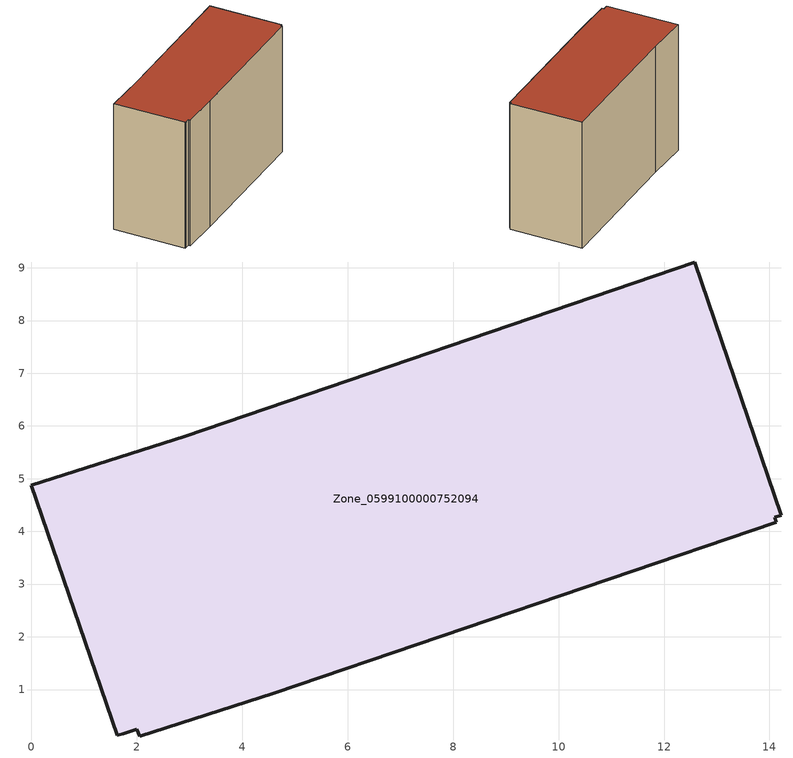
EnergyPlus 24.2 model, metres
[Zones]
Zone_0599100000752094
 floor ground (C_G): 4.59,0.93 2.05,0.12 2,0.24 1.75,0.16 1.63,0.13 0,4.88 2.92,5.8 12.58,9.11 14.22,4.31 14.1,4.27 14.13,4.17 z0
 wall outside (C_F): 14.22,4.31 12.58,9.11 2.92,5.8 0,4.88 1.63,0.13 1.75,0.16 2,0.24 2.05,0.12 4.59,0.93 14.13,4.17 14.1,4.27 14.22,4.31 z0:9.21
 roof outside (C_R): 2.05,0.12 4.59,0.93 14.13,4.17 14.1,4.27 14.22,4.31 12.58,9.11 2.92,5.8 0,4.88 1.63,0.13 1.75,0.16 2,0.24 z9.21
[BUILDING]
Pand.0599100000752094: North Axis=0; Terrain=City; Loads Convergence Tolerance Value=0.04; Temperature Convergence Tolerance Value=0.4; Solar Distribution=FullExterior; Maximum Number of Warmup Days=25; Minimum Number of Warmup Days=1
[Site:Location]
Rotterdam.The.Hague.AP_ZH_NLD Design_Conditions: Latitude=51.96; Longitude=4.45; Time Zone=1; Elevation=-4.5
[SITE:GROUNDTEMPERATURE:BUILDINGSURFACE]
18, 18, 18, 18, 18, 18, 18, 18, 18, 18, 18, 18
[MATERIAL] Thermal Absorptance=0.9; Solar Absorptance=0.7; Visible Absorptance=0.7
Name | Roughness | Thickness | Conductivity | Density | Specific Heat
G.TI.2006-2014 | MediumSmooth | 0.15 | 0.06 | 540 | 1210
F.TI.2006-2014 | Rough | 0.3 | 0.12 | 1920 | 840
R.TI.2006-2014 | MediumRough | 0.2 | 0.08 | 1500 | 1000
[CONSTRUCTION]
C_G: G.TI.2006-2014
C_F: F.TI.2006-2014
C_R: R.TI.2006-2014
[ZONE]
Zone_0599100000752094: Type=1; Multiplier=1; Ceiling Height=Autocalculate; Volume=Autocalculate; Floor Area=autocalculate; Part of Total Floor Area=Yes
[ZONEINFILTRATION:DESIGNFLOWRATE]
Infil_Zone_0599100000752094: Zone or ZoneList or Space or SpaceList=Zone_0599100000752094; Schedule=AlwaysOn; Design Flow Rate Calculation Method=Flow/Area; Flow Rate per Floor Area=0.0015; Constant Term Coefficient=1; Temperature Term Coefficient=0; Velocity Term Coefficient=0; Velocity Squared Term Coefficient=0
[HVACTEMPLATE:ZONE:IDEALLOADSAIRSYSTEM]
Zone_0599100000752094: Maximum Heating Supply Air Temperature=50; Minimum Cooling Supply Air Temperature=13; Maximum Heating Supply Air Humidity Ratio=0.0156; Minimum Cooling Supply Air Humidity Ratio=0.0077; Heating Limit=NoLimit; Cooling Limit=NoLimit; Dehumidification Control Type=ConstantSensibleHeatRatio; Cooling Sensible Heat Ratio=0.7; Dehumidification Setpoint=60; Humidification Control Type=None; Humidification Setpoint=30; Outdoor Air Method=None; Outdoor Air Flow Rate per Person=0.00944; Outdoor Air Flow Rate per Zone Floor Area=0; Outdoor Air Flow Rate per Zone=0; Demand Controlled Ventilation Type=None; Outdoor Air Economizer Type=NoEconomizer; Heat Recovery Type=None; Sensible Heat Recovery Effectiveness=0.7; Latent Heat Recovery Effectiveness=0.65
[ZONECONTROL:THERMOSTAT]
ThermostatControl_Zone_0599100000752094: Zone or ZoneList=Zone_0599100000752094; Control Type Schedule=DualSetpointControlType; Control 1=Thermostat_Zone_0599100000752094; Temperature Difference Between Cutout And Setpoint=0
[THERMOSTATSETPOINT:DUALSETPOINT]
Thermostat_Zone_0599100000752094: Heating Setpoint Temperature Schedule=HeatingSetpoint_Zone_0599100000752094; Cooling Setpoint Temperature Schedule=CoolingSetpoint_Zone_0599100000752094
[SCHEDULE:COMPACT]
HeatingSetpoint_Zone_0599100000752094: Through: 12/31, For: AllDays, Until: 24:00, 21
CoolingSetpoint_Zone_0599100000752094: Through: 12/31, For: AllDays, Until: 24:00, 24
DualSetpointControlType: Through: 12/31, For: AllDays, Until: 24:00, 4
AlwaysOn: Through: 12/31, For: AllDays, Until: 24:00, 1
